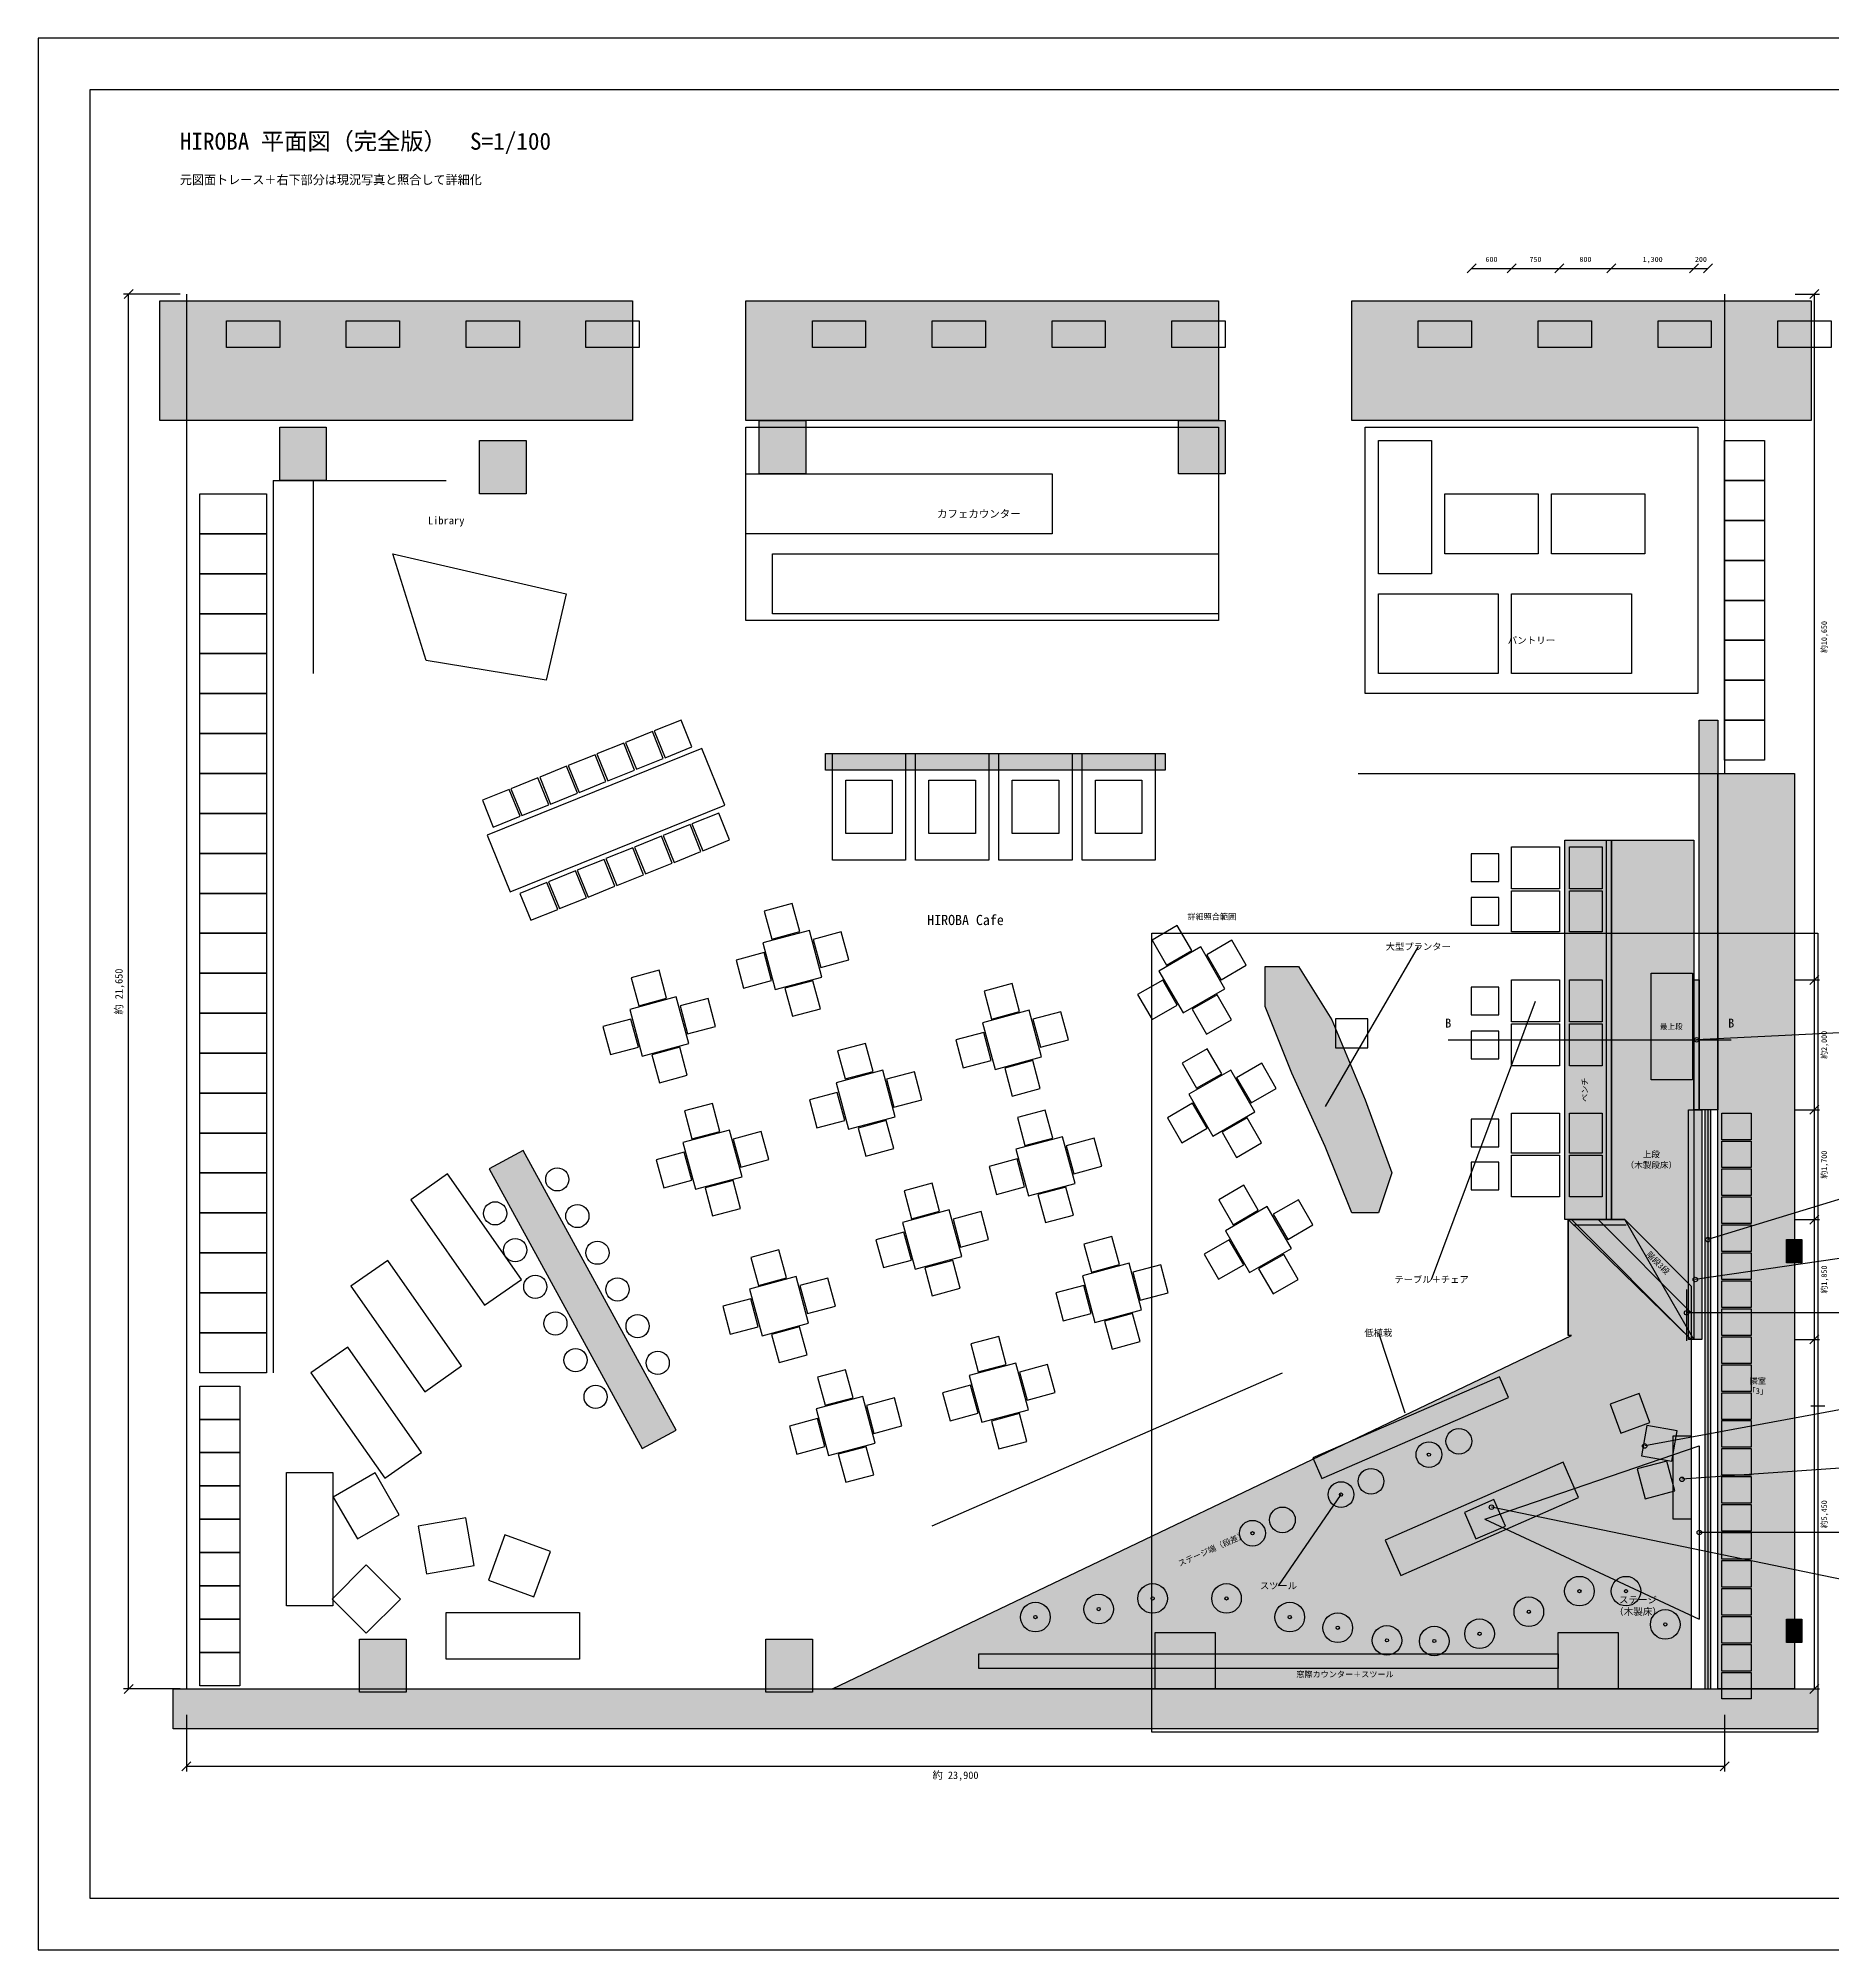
# Model space of a CAD drawing. Header units: millimetres. Extents: x 0 to 87000, y 0 to 29700.
# Drawn here: x 0 to 27881, y 0 to 29700 of the extents above; entities that cross this region are included whole.
import ezdxf
from ezdxf.enums import TextEntityAlignment as Align

# ---------------------------------------------------------------- set-up
doc = ezdxf.new("R2010")
doc.units = ezdxf.units.MM
for name, color, linetype in [('A-CEIL', 9, 'Continuous'), ('A-COLS', 8, 'Continuous'), ('A-DIMS', 2, 'Continuous'), ('A-FILL', 254, 'Continuous'), ('A-FRAME', 7, 'Continuous'), ('A-FURN', 4, 'Continuous'), ('A-GLASS', 1, 'Continuous'), ('A-PLANT', 3, 'Continuous'), ('A-TEXT', 7, 'Continuous'), ('A-WALL', 7, 'Continuous'), ('A-WOOD', 30, 'Continuous')]:
    doc.layers.add(name, color=color, linetype=linetype)
doc.styles.add('JP', font='msgothic.ttc')

msp = doc.modelspace()

# ---------------------------------------------------------------- hatches: boundary and pattern name
at = {"layer": 'A-FILL', "true_color": 0xbdbdbd}
h = msp.add_hatch(color=7, dxfattribs=at)
h.dxf.hatch_style = 1
h.paths.add_polyline_path([(1890, 25621), (9234, 25621), (9234, 23759), (1890, 23759), (1890, 25621)])
h = msp.add_hatch(color=7, dxfattribs=at)
h.dxf.hatch_style = 1
h.paths.add_polyline_path([(10993, 25621), (18338, 25621), (18338, 23759), (10993, 23759), (10993, 25621)])
h = msp.add_hatch(color=7, dxfattribs=at)
h.dxf.hatch_style = 1
h.paths.add_polyline_path([(20407, 25621), (27545, 25621), (27545, 23759), (20407, 23759), (20407, 25621)])
at = {"layer": 'A-FILL', "true_color": 0xa8a8a8}
h = msp.add_hatch(color=7, dxfattribs=at)
h.dxf.hatch_style = 1
h.paths.add_polyline_path([(3752, 23655), (4476, 23655), (4476, 22828), (3752, 22828), (3752, 23655)])
h = msp.add_hatch(color=7, dxfattribs=at)
h.dxf.hatch_style = 1
h.paths.add_polyline_path([(11200, 23759), (11924, 23759), (11924, 22931), (11200, 22931), (11200, 23759)])
h = msp.add_hatch(color=7, dxfattribs=at)
h.dxf.hatch_style = 1
h.paths.add_polyline_path([(17717, 23759), (18441, 23759), (18441, 22931), (17717, 22931), (17717, 23759)])
h = msp.add_hatch(color=7, dxfattribs=at)
h.dxf.hatch_style = 1
h.paths.add_polyline_path([(6855, 23448), (7579, 23448), (7579, 22621), (6855, 22621), (6855, 23448)])
at = {"layer": 'A-FILL', "true_color": 0x9e9e9e}
h = msp.add_hatch(color=7, dxfattribs=at)
h.dxf.hatch_style = 1
h.paths.add_polyline_path([(25807, 19103), (26097, 19103), (26097, 13052), (25807, 13052), (25807, 19103)])
at = {"layer": 'A-FILL', "true_color": 0x000000}
h = msp.add_hatch(color=7, dxfattribs=at)
h.dxf.hatch_style = 1
h.paths.add_polyline_path([(12234, 18586), (17510, 18586), (17510, 18328), (12234, 18328), (12234, 18586)])
at = {"layer": 'A-FILL', "true_color": 0xf4f4f4}
h = msp.add_hatch(color=7, dxfattribs=at)
h.dxf.hatch_style = 1
h.paths.add_polyline_path([(26097, 18276), (27286, 18276), (27286, 4052), (26097, 4052), (26097, 18276)])
at = {"layer": 'A-FILL', "true_color": 0xe9d3ae}
h = msp.add_hatch(color=7, dxfattribs=at)
h.dxf.hatch_style = 1
h.paths.add_polyline_path([(23717, 17241), (24441, 17241), (24441, 11345), (23717, 11345), (23717, 17241)])
at = {"layer": 'A-FILL', "true_color": 0xdcc095}
h = msp.add_hatch(color=7, dxfattribs=at)
h.dxf.hatch_style = 1
h.paths.add_polyline_path([(24441, 17241), (25724, 17241), (25724, 9483), (24648, 11345), (24441, 11345), (24441, 17241)])
at = {"layer": 'A-FILL', "true_color": 0xc0687a}
h = msp.add_hatch(color=7, dxfattribs=at)
h.dxf.hatch_style = 1
h.paths.add_polyline_path([(23790, 17138), (24297, 17138), (24297, 16486), (23790, 16486), (23790, 17138)])
h = msp.add_hatch(color=7, dxfattribs=at)
h.dxf.hatch_style = 1
h.paths.add_polyline_path([(23790, 16455), (24297, 16455), (24297, 15814), (23790, 15814), (23790, 16455)])
at = {"layer": 'A-FILL', "true_color": 0xcfe3c4}
h = msp.add_hatch(color=7, dxfattribs=at)
h.dxf.hatch_style = 1
h.paths.add_polyline_path([(19062, 15276), (19579, 15276), (20097, 14448), (20614, 13207), (21028, 12069), (20821, 11448), (20407, 11448), (19993, 12483), (19476, 13621), (19062, 14655), (19062, 15276)])
at = {"layer": 'A-FILL', "true_color": 0xc9a774}
h = msp.add_hatch(color=7, dxfattribs=at)
h.dxf.hatch_style = 1
h.paths.add_polyline_path([(25062, 15172), (25703, 15172), (25703, 13517), (25062, 13517), (25062, 15172)])
at = {"layer": 'A-FILL', "true_color": 0xc0687a}
h = msp.add_hatch(color=7, dxfattribs=at)
h.dxf.hatch_style = 1
h.paths.add_polyline_path([(23790, 15069), (24297, 15069), (24297, 14417), (23790, 14417), (23790, 15069)])
at = {"layer": 'A-FILL', "true_color": 0x7fb069}
h = msp.add_hatch(color=7, dxfattribs=at)
h.dxf.hatch_style = 1
h.paths.add_polyline_path([(25724, 15069), (25807, 15069), (25807, 13052), (25724, 13052), (25724, 15069)])
at = {"layer": 'A-FILL', "true_color": 0xc0687a}
h = msp.add_hatch(color=7, dxfattribs=at)
h.dxf.hatch_style = 1
h.paths.add_polyline_path([(23790, 14386), (24297, 14386), (24297, 13734), (23790, 13734), (23790, 14386)])
h = msp.add_hatch(color=7, dxfattribs=at)
h.dxf.hatch_style = 1
h.paths.add_polyline_path([(23790, 13000), (24297, 13000), (24297, 12379), (23790, 12379), (23790, 13000)])
at = {"layer": 'A-FILL', "true_color": 0xcfe3c4}
h = msp.add_hatch(color=7, dxfattribs=at)
h.dxf.hatch_style = 1
h.paths.add_polyline_path([(25641, 13052), (25848, 13052), (25848, 9483), (25641, 9483), (25641, 13052)])
at = {"layer": 'A-FILL', "true_color": 0xd6ecff}
h = msp.add_hatch(color=7, dxfattribs=at)
h.dxf.hatch_style = 1
h.paths.add_polyline_path([(25896, 4052), (25986, 4052), (25986, 13052), (25896, 13052), (25896, 4052)])
at = {"layer": 'A-FILL', "true_color": 0xe6e6e6}
h = msp.add_hatch(color=7, dxfattribs=at)
h.dxf.hatch_style = 1
h.paths.add_polyline_path([(7006, 12132), (9385, 7787), (9911, 8075), (7532, 12420), (7006, 12132)])
at = {"layer": 'A-FILL', "true_color": 0xc0687a}
h = msp.add_hatch(color=7, dxfattribs=at)
h.dxf.hatch_style = 1
h.paths.add_polyline_path([(23790, 12348), (24297, 12348), (24297, 11697), (23790, 11697), (23790, 12348)])
at = {"layer": 'A-FILL', "true_color": 0xf1dfbd}
h = msp.add_hatch(color=7, dxfattribs=at)
h.dxf.hatch_style = 1
h.paths.add_polyline_path([(12338, 4052), (23821, 9545), (23769, 9545), (23769, 11345), (25683, 9483), (25683, 4052), (12338, 4052)])
at = {"layer": 'A-FILL', "true_color": 0xdcc095}
h = msp.add_hatch(color=7, dxfattribs=at)
h.dxf.hatch_style = 1
h.paths.add_polyline_path([(23769, 11345), (24648, 11345), (25683, 10310), (25683, 9483), (23769, 11345)])
at = {"layer": 'A-FILL', "true_color": 0x555555}
h = msp.add_hatch(color=7, dxfattribs=at)
h.dxf.hatch_style = 1
h.paths.add_polyline_path([(27162, 11034), (27400, 11034), (27400, 10672), (27162, 10672), (27162, 11034)])
at = {"layer": 'A-FILL', "true_color": 0xcfe3c4}
h = msp.add_hatch(color=7, dxfattribs=at)
h.dxf.hatch_style = 1
h.paths.add_polyline_path([(19944, 7321), (22841, 8583), (22701, 8904), (19804, 7642), (19944, 7321)])
at = {"layer": 'A-FILL', "true_color": 0xe8cfa3}
h = msp.add_hatch(color=7, dxfattribs=at)
h.dxf.hatch_style = 1
h.paths.add_polyline_path([(21169, 5815), (23931, 7025), (23690, 7575), (20928, 6364), (21169, 5815)])
at = {"layer": 'A-FILL', "true_color": 0x555555}
h = msp.add_hatch(color=7, dxfattribs=at)
h.dxf.hatch_style = 1
h.paths.add_polyline_path([(27162, 5138), (27400, 5138), (27400, 4776), (27162, 4776), (27162, 5138)])
at = {"layer": 'A-FILL', "true_color": 0xa8a8a8}
h = msp.add_hatch(color=7, dxfattribs=at)
h.dxf.hatch_style = 1
h.paths.add_polyline_path([(4993, 4828), (5717, 4828), (5717, 4000), (4993, 4000), (4993, 4828)])
h = msp.add_hatch(color=7, dxfattribs=at)
h.dxf.hatch_style = 1
h.paths.add_polyline_path([(11303, 4828), (12028, 4828), (12028, 4000), (11303, 4000), (11303, 4828)])
h = msp.add_hatch(color=7, dxfattribs=at)
h.dxf.hatch_style = 1
h.paths.add_polyline_path([(17355, 4931), (18286, 4931), (18286, 4052), (17355, 4052), (17355, 4931)])
h = msp.add_hatch(color=7, dxfattribs=at)
h.dxf.hatch_style = 1
h.paths.add_polyline_path([(23614, 4931), (24545, 4931), (24545, 4052), (23614, 4052), (23614, 4931)])
at = {"layer": 'A-FILL', "true_color": 0xe7e7e7}
h = msp.add_hatch(color=7, dxfattribs=at)
h.dxf.hatch_style = 1
h.paths.add_polyline_path([(14614, 4600), (23614, 4600), (23614, 4372), (14614, 4372), (14614, 4600)])
at = {"layer": 'A-FILL', "true_color": 0x222222}
h = msp.add_hatch(color=7, dxfattribs=at)
h.dxf.hatch_style = 1
h.paths.add_polyline_path([(2097, 4052), (27648, 4052), (27648, 3431), (2097, 3431), (2097, 4052)])

# ---------------------------------------------------------------- linework, layer by layer
at = {"layer": 'A-CEIL'}
for points in [[(5510, 21690), (8200, 21069), (7890, 19724), (6028, 20034), (5510, 21690)], [(20157, 14016), (20657, 14016), (20657, 14466), (20157, 14466), (20157, 14016)], [(22337, 6383), (22795, 6584), (22615, 6996), (22157, 6795), (22337, 6383)]]:
    msp.add_lwpolyline(points, close=True, dxfattribs=at)
for points in [[(22476, 6690), (25807, 7828)], [(25807, 7828), (25807, 5138)], [(22476, 6690), (25807, 5138)]]:
    msp.add_lwpolyline(points, dxfattribs=at)
at = {"layer": 'A-COLS'}
for points in [[(3752, 23655), (4476, 23655), (4476, 22828), (3752, 22828), (3752, 23655)], [(11200, 23759), (11924, 23759), (11924, 22931), (11200, 22931), (11200, 23759)], [(17717, 23759), (18441, 23759), (18441, 22931), (17717, 22931), (17717, 23759)], [(6855, 23448), (7579, 23448), (7579, 22621), (6855, 22621), (6855, 23448)], [(4993, 4828), (5717, 4828), (5717, 4000), (4993, 4000), (4993, 4828)], [(11303, 4828), (12028, 4828), (12028, 4000), (11303, 4000), (11303, 4828)], [(17355, 4931), (18286, 4931), (18286, 4052), (17355, 4052), (17355, 4931)], [(23614, 4931), (24545, 4931), (24545, 4052), (23614, 4052), (23614, 4931)]]:
    msp.add_lwpolyline(points, close=True, dxfattribs=at)
at = {"layer": 'A-DIMS'}
for points in [[(22199, 26054), (22339, 26194)], [(22820, 26054), (22960, 26194)], [(22820, 26054), (22960, 26194)], [(23564, 26054), (23704, 26194)], [(23564, 26054), (23704, 26194)], [(24371, 26054), (24511, 26194)], [(24371, 26054), (24511, 26194)], [(25654, 26054), (25794, 26194)], [(25654, 26054), (25794, 26194)], [(25871, 26054), (26011, 26194)], [(22269, 26124), (22890, 26124)], [(22890, 26124), (23634, 26124)], [(23634, 26124), (24441, 26124)], [(24441, 26124), (25724, 26124)], [(25724, 26124), (25941, 26124)], [(2203, 25724), (1323, 25724)], [(1333, 25654), (1473, 25794)], [(1403, 4052), (1403, 25724)], [(27297, 25724), (27677, 25724)], [(27527, 25654), (27667, 25794)], [(27597, 15069), (27597, 25724)], [(27297, 15069), (27677, 15069)], [(27297, 15069), (27677, 15069)], [(27527, 14999), (27667, 15139)], [(27527, 14999), (27667, 15139)], [(27597, 13052), (27597, 15069)], [(21907, 14138), (26303, 14138)], [(27527, 12982), (27667, 13122)], [(27527, 12982), (27667, 13122)], [(27297, 13052), (27677, 13052)], [(27297, 13052), (27677, 13052)], [(27597, 11345), (27597, 13052)], [(27297, 11345), (27677, 11345)], [(27297, 11345), (27677, 11345)], [(27527, 11275), (27667, 11415)], [(27527, 11275), (27667, 11415)], [(27597, 9483), (27597, 11345)], [(27527, 9413), (27667, 9553)], [(27527, 9413), (27667, 9553)], [(27297, 9483), (27677, 9483)], [(27297, 9483), (27677, 9483)], [(27597, 4052), (27597, 9483)], [(2203, 4052), (1323, 4052)], [(1333, 3982), (1473, 4122)], [(27297, 4052), (27677, 4052)], [(27527, 3982), (27667, 4122)], [(2303, 3652), (2303, 2772)], [(26200, 3652), (26200, 2772)], [(2233, 2782), (2373, 2922)], [(2303, 2852), (26200, 2852)], [(26130, 2782), (26270, 2922)]]:
    msp.add_lwpolyline(points, dxfattribs=at)
at = {"layer": 'A-FRAME'}
msp.add_lwpolyline([(17303, 15793), (27648, 15793), (27648, 3379), (17303, 3379), (17303, 15793)], close=True, dxfattribs=at)
at = {"layer": 'A-FURN'}
for points in [[(0, 0), (42000, 0), (42000, 29700), (0, 29700), (0, 0)], [(800, 800), (41200, 800), (41200, 28900), (800, 28900), (800, 800)], [(1890, 25621), (9234, 25621), (9234, 23759), (1890, 23759), (1890, 25621)], [(10993, 25621), (18338, 25621), (18338, 23759), (10993, 23759), (10993, 25621)], [(20407, 25621), (27545, 25621), (27545, 23759), (20407, 23759), (20407, 25621)], [(2924, 25310), (3752, 25310), (3752, 24897), (2924, 24897), (2924, 25310)], [(4786, 25310), (5614, 25310), (5614, 24897), (4786, 24897), (4786, 25310)], [(6648, 25310), (7476, 25310), (7476, 24897), (6648, 24897), (6648, 25310)], [(8510, 25310), (9338, 25310), (9338, 24897), (8510, 24897), (8510, 25310)], [(12028, 25310), (12855, 25310), (12855, 24897), (12028, 24897), (12028, 25310)], [(13890, 25310), (14717, 25310), (14717, 24897), (13890, 24897), (13890, 25310)], [(15752, 25310), (16579, 25310), (16579, 24897), (15752, 24897), (15752, 25310)], [(17614, 25310), (18441, 25310), (18441, 24897), (17614, 24897), (17614, 25310)], [(21441, 25310), (22269, 25310), (22269, 24897), (21441, 24897), (21441, 25310)], [(23303, 25310), (24131, 25310), (24131, 24897), (23303, 24897), (23303, 25310)], [(25166, 25310), (25993, 25310), (25993, 24897), (25166, 24897), (25166, 25310)], [(27028, 25310), (27855, 25310), (27855, 24897), (27028, 24897), (27028, 25310)], [(10993, 23655), (18338, 23655), (18338, 20655), (10993, 20655), (10993, 23655)], [(20614, 23655), (25786, 23655), (25786, 19517), (20614, 19517), (20614, 23655)], [(20821, 23448), (21648, 23448), (21648, 21379), (20821, 21379), (20821, 23448)], [(26200, 23448), (26821, 23448), (26821, 22828), (26200, 22828), (26200, 23448)], [(10993, 22931), (15752, 22931), (15752, 22000), (10993, 22000), (10993, 22931)], [(2510, 22621), (3545, 22621), (3545, 22000), (2510, 22000), (2510, 22621)], [(21855, 22621), (23303, 22621), (23303, 21690), (21855, 21690), (21855, 22621)], [(23510, 22621), (24959, 22621), (24959, 21690), (23510, 21690), (23510, 22621)], [(26200, 22828), (26821, 22828), (26821, 22207), (26200, 22207), (26200, 22828)], [(2510, 22000), (3545, 22000), (3545, 21379), (2510, 21379), (2510, 22000)], [(26200, 22207), (26821, 22207), (26821, 21586), (26200, 21586), (26200, 22207)], [(11407, 21690), (18338, 21690), (18338, 20759), (11407, 20759), (11407, 21690)], [(26200, 21586), (26821, 21586), (26821, 20966), (26200, 20966), (26200, 21586)], [(2510, 21379), (3545, 21379), (3545, 20759), (2510, 20759), (2510, 21379)], [(20821, 21069), (22683, 21069), (22683, 19828), (20821, 19828), (20821, 21069)], [(22890, 21069), (24752, 21069), (24752, 19828), (22890, 19828), (22890, 21069)], [(26200, 20966), (26821, 20966), (26821, 20345), (26200, 20345), (26200, 20966)], [(2510, 20759), (3545, 20759), (3545, 20138), (2510, 20138), (2510, 20759)], [(26200, 20345), (26821, 20345), (26821, 19724), (26200, 19724), (26200, 20345)], [(2510, 20138), (3545, 20138), (3545, 19517), (2510, 19517), (2510, 20138)], [(26200, 19724), (26821, 19724), (26821, 19103), (26200, 19103), (26200, 19724)], [(2510, 19517), (3545, 19517), (3545, 18897), (2510, 18897), (2510, 19517)], [(9739, 18521), (10157, 18690), (9988, 19107), (9571, 18939), (9739, 18521)], [(26200, 19103), (26821, 19103), (26821, 18483), (26200, 18483), (26200, 19103)], [(2510, 18897), (3545, 18897), (3545, 18276), (2510, 18276), (2510, 18897)], [(8849, 18162), (9266, 18330), (9098, 18748), (8681, 18579), (8849, 18162)], [(9294, 18342), (9711, 18510), (9543, 18927), (9126, 18759), (9294, 18342)], [(7330, 16437), (10668, 17786), (10312, 18666), (6974, 17318), (7330, 16437)], [(8404, 17982), (8821, 18151), (8653, 18568), (8236, 18399), (8404, 17982)], [(12234, 18586), (17510, 18586), (17510, 18328), (12234, 18328), (12234, 18586)], [(12338, 18586), (13476, 18586), (13476, 16931), (12338, 16931), (12338, 18586)], [(13631, 18586), (14769, 18586), (14769, 16931), (13631, 16931), (13631, 18586)], [(14924, 18586), (16062, 18586), (16062, 16931), (14924, 16931), (14924, 18586)], [(16217, 18586), (17355, 18586), (17355, 16931), (16217, 16931), (16217, 18586)], [(2510, 18276), (3545, 18276), (3545, 17655), (2510, 17655), (2510, 18276)], [(7514, 17622), (7931, 17791), (7763, 18208), (7345, 18040), (7514, 17622)], [(7959, 17802), (8376, 17971), (8208, 18388), (7791, 18219), (7959, 17802)], [(12545, 18172), (13269, 18172), (13269, 17345), (12545, 17345), (12545, 18172)], [(13838, 18172), (14562, 18172), (14562, 17345), (13838, 17345), (13838, 18172)], [(15131, 18172), (15855, 18172), (15855, 17345), (15131, 17345), (15131, 18172)], [(16424, 18172), (17148, 18172), (17148, 17345), (16424, 17345), (16424, 18172)], [(26097, 18276), (27286, 18276), (27286, 4052), (26097, 4052), (26097, 18276)], [(7069, 17443), (7486, 17611), (7318, 18028), (6900, 17860), (7069, 17443)], [(2510, 17655), (3545, 17655), (3545, 17034), (2510, 17034), (2510, 17655)], [(10324, 17075), (10741, 17244), (10572, 17661), (10155, 17492), (10324, 17075)], [(9434, 16715), (9851, 16884), (9682, 17301), (9265, 17133), (9434, 16715)], [(9879, 16895), (10296, 17064), (10127, 17481), (9710, 17312), (9879, 16895)], [(23717, 17241), (24441, 17241), (24441, 11345), (23717, 11345), (23717, 17241)], [(2510, 17034), (3545, 17034), (3545, 16414), (2510, 16414), (2510, 17034)], [(8544, 16356), (8961, 16524), (8792, 16942), (8375, 16773), (8544, 16356)], [(8989, 16536), (9406, 16704), (9237, 17121), (8820, 16953), (8989, 16536)], [(22261, 16597), (22691, 16597), (22691, 17027), (22261, 17027), (22261, 16597)], [(22890, 17138), (23634, 17138), (23634, 16486), (22890, 16486), (22890, 17138)], [(23790, 17138), (24297, 17138), (24297, 16486), (23790, 16486), (23790, 17138)], [(8098, 16176), (8516, 16345), (8347, 16762), (7930, 16593), (8098, 16176)], [(2510, 16414), (3545, 16414), (3545, 15793), (2510, 15793), (2510, 16414)], [(7653, 15996), (8071, 16165), (7902, 16582), (7485, 16413), (7653, 15996)], [(22261, 15919), (22691, 15919), (22691, 16349), (22261, 16349), (22261, 15919)], [(22890, 16455), (23634, 16455), (23634, 15814), (22890, 15814), (22890, 16455)], [(23790, 16455), (24297, 16455), (24297, 15814), (23790, 15814), (23790, 16455)], [(11832, 15819), (11716, 16254), (11281, 16137), (11398, 15703), (11832, 15819)], [(2510, 15793), (3545, 15793), (3545, 15172), (2510, 15172), (2510, 15793)], [(11452, 14920), (12177, 15114), (11982, 15839), (11258, 15644), (11452, 14920)], [(12157, 15264), (12592, 15381), (12475, 15815), (12041, 15699), (12157, 15264)], [(17921, 15524), (17696, 15913), (17307, 15688), (17532, 15299), (17921, 15524)], [(11277, 15494), (10843, 15378), (10959, 14943), (11394, 15060), (11277, 15494)], [(17787, 14557), (18436, 14932), (18061, 15581), (17412, 15206), (17787, 14557)], [(18379, 15072), (18768, 15297), (18543, 15686), (18154, 15461), (18379, 15072)], [(2510, 15172), (3545, 15172), (3545, 14552), (2510, 14552), (2510, 15172)], [(9763, 14785), (9647, 15219), (9212, 15103), (9329, 14668), (9763, 14785)], [(11602, 14940), (11719, 14505), (12153, 14621), (12037, 15056), (11602, 14940)], [(15246, 14578), (15130, 15012), (14695, 14896), (14811, 14461), (15246, 14578)], [(17470, 15066), (17080, 14841), (17305, 14452), (17695, 14677), (17470, 15066)], [(22261, 14528), (22691, 14528), (22691, 14958), (22261, 14958), (22261, 14528)], [(22890, 15069), (23634, 15069), (23634, 14417), (22890, 14417), (22890, 15069)], [(23790, 15069), (24297, 15069), (24297, 14417), (23790, 14417), (23790, 15069)], [(9383, 13886), (10108, 14080), (9913, 14804), (9189, 14610), (9383, 13886)], [(10088, 14230), (10523, 14346), (10406, 14781), (9972, 14664), (10088, 14230)], [(14866, 13679), (15590, 13873), (15396, 14597), (14672, 14403), (14866, 13679)], [(15571, 14023), (16005, 14139), (15889, 14574), (15454, 14457), (15571, 14023)], [(17927, 14614), (18152, 14225), (18541, 14450), (18316, 14839), (17927, 14614)], [(2510, 14552), (3545, 14552), (3545, 13931), (2510, 13931), (2510, 14552)], [(9209, 14460), (8774, 14343), (8890, 13909), (9325, 14025), (9209, 14460)], [(22261, 13845), (22691, 13845), (22691, 14275), (22261, 14275), (22261, 13845)], [(22890, 14386), (23634, 14386), (23634, 13734), (22890, 13734), (22890, 14386)], [(23790, 14386), (24297, 14386), (24297, 13734), (23790, 13734), (23790, 14386)], [(9533, 13905), (9650, 13470), (10084, 13587), (9968, 14022), (9533, 13905)], [(12970, 13647), (12854, 14081), (12419, 13965), (12536, 13530), (12970, 13647)], [(14691, 14253), (14257, 14137), (14373, 13702), (14808, 13818), (14691, 14253)], [(18387, 13610), (18162, 13999), (17772, 13774), (17997, 13385), (18387, 13610)], [(2510, 13931), (3545, 13931), (3545, 13310), (2510, 13310), (2510, 13931)], [(12590, 12748), (13314, 12942), (13120, 13666), (12396, 13472), (12590, 12748)], [(15016, 13698), (15132, 13263), (15567, 13380), (15451, 13815), (15016, 13698)], [(18252, 12643), (18902, 13018), (18527, 13667), (17877, 13292), (18252, 12643)], [(18844, 13158), (19234, 13383), (19009, 13773), (18619, 13548), (18844, 13158)], [(13295, 13092), (13730, 13208), (13613, 13643), (13178, 13526), (13295, 13092)], [(2510, 13310), (3545, 13310), (3545, 12690), (2510, 12690), (2510, 13310)], [(10591, 12716), (10474, 13150), (10040, 13034), (10156, 12599), (10591, 12716)], [(12415, 13322), (11981, 13206), (12097, 12771), (12532, 12887), (12415, 13322)], [(17935, 13153), (17545, 12928), (17770, 12538), (18160, 12763), (17935, 13153)], [(12740, 12767), (12857, 12332), (13291, 12449), (13175, 12884), (12740, 12767)], [(15763, 12612), (15647, 13047), (15212, 12930), (15329, 12496), (15763, 12612)], [(18392, 12701), (18617, 12311), (19007, 12536), (18782, 12926), (18392, 12701)], [(22261, 12475), (22691, 12475), (22691, 12905), (22261, 12905), (22261, 12475)], [(22890, 13000), (23634, 13000), (23634, 12379), (22890, 12379), (22890, 13000)], [(23790, 13000), (24297, 13000), (24297, 12379), (23790, 12379), (23790, 13000)], [(26159, 13000), (26614, 13000), (26614, 12586), (26159, 12586), (26159, 13000)], [(2510, 12690), (3545, 12690), (3545, 12069), (2510, 12069), (2510, 12690)], [(10211, 11817), (10935, 12011), (10741, 12735), (10017, 12541), (10211, 11817)], [(10916, 12161), (11350, 12277), (11234, 12712), (10799, 12595), (10916, 12161)], [(15383, 11713), (16108, 11907), (15913, 12632), (15189, 12438), (15383, 11713)], [(16088, 12057), (16523, 12174), (16406, 12608), (15972, 12492), (16088, 12057)], [(26159, 12566), (26614, 12566), (26614, 12152), (26159, 12152), (26159, 12566)], [(7006, 12132), (9385, 7787), (9911, 8075), (7532, 12420), (7006, 12132)], [(10036, 12391), (9601, 12274), (9718, 11840), (10153, 11956), (10036, 12391)], [(15209, 12288), (14774, 12171), (14890, 11736), (15325, 11853), (15209, 12288)], [(22261, 11807), (22691, 11807), (22691, 12237), (22261, 12237), (22261, 11807)], [(22890, 12348), (23634, 12348), (23634, 11697), (22890, 11697), (22890, 12348)], [(23790, 12348), (24297, 12348), (24297, 11697), (23790, 11697), (23790, 12348)], [(2510, 12069), (3545, 12069), (3545, 11448), (2510, 11448), (2510, 12069)], [(5788, 11653), (6935, 10015), (7509, 10416), (6361, 12054), (5788, 11653)], [(10361, 11836), (10477, 11401), (10912, 11518), (10795, 11953), (10361, 11836)], [(14005, 11474), (13888, 11909), (13454, 11792), (13570, 11358), (14005, 11474)], [(26159, 12131), (26614, 12131), (26614, 11717), (26159, 11717), (26159, 12131)], [(15533, 11733), (15650, 11298), (16084, 11414), (15968, 11849), (15533, 11733)], [(18956, 11489), (18731, 11879), (18341, 11654), (18566, 11264), (18956, 11489)], [(19413, 11037), (19803, 11262), (19578, 11652), (19188, 11427), (19413, 11037)], [(26159, 11697), (26614, 11697), (26614, 11283), (26159, 11283), (26159, 11697)], [(2510, 11448), (3545, 11448), (3545, 10828), (2510, 10828), (2510, 11448)], [(12338, 4052), (23821, 9545), (23769, 9545), (23769, 11345), (25683, 9483), (25683, 4052), (12338, 4052)], [(13624, 10575), (14349, 10769), (14155, 11494), (13430, 11300), (13624, 10575)], [(14329, 10919), (14764, 11036), (14648, 11471), (14213, 11354), (14329, 10919)], [(18821, 10522), (19471, 10897), (19096, 11547), (18446, 11172), (18821, 10522)], [(23769, 11345), (24648, 11345), (25683, 10310), (25683, 9483), (23769, 11345)], [(13450, 11150), (13015, 11033), (13132, 10598), (13566, 10715), (13450, 11150)], [(16798, 10647), (16681, 11081), (16247, 10965), (16363, 10530), (16798, 10647)], [(18504, 11032), (18114, 10807), (18339, 10417), (18729, 10642), (18504, 11032)], [(26159, 11262), (26614, 11262), (26614, 10848), (26159, 10848), (26159, 11262)], [(27162, 11034), (27400, 11034), (27400, 10672), (27162, 10672), (27162, 11034)], [(2510, 10828), (3545, 10828), (3545, 10207), (2510, 10207), (2510, 10828)], [(4857, 10308), (6004, 8670), (6578, 9071), (5430, 10710), (4857, 10308)], [(11625, 10440), (11509, 10874), (11074, 10758), (11191, 10323), (11625, 10440)], [(13775, 10595), (13891, 10160), (14326, 10277), (14209, 10711), (13775, 10595)], [(18961, 10580), (19186, 10190), (19576, 10415), (19351, 10805), (18961, 10580)], [(26159, 10828), (26614, 10828), (26614, 10414), (26159, 10414), (26159, 10828)], [(11245, 9541), (11970, 9735), (11776, 10459), (11051, 10265), (11245, 9541)], [(11950, 9885), (12385, 10001), (12268, 10436), (11834, 10320), (11950, 9885)], [(16418, 9748), (17142, 9942), (16948, 10666), (16223, 10472), (16418, 9748)], [(17123, 10092), (17557, 10208), (17441, 10643), (17006, 10526), (17123, 10092)], [(2510, 10207), (3545, 10207), (3545, 9586), (2510, 9586), (2510, 10207)], [(11071, 10115), (10636, 9999), (10752, 9564), (11187, 9680), (11071, 10115)], [(16243, 10322), (15808, 10206), (15925, 9771), (16359, 9887), (16243, 10322)], [(26159, 10393), (26614, 10393), (26614, 9979), (26159, 9979), (26159, 10393)], [(16568, 9767), (16684, 9332), (17119, 9449), (17002, 9884), (16568, 9767)], [(26159, 9959), (26614, 9959), (26614, 9545), (26159, 9545), (26159, 9959)], [(2510, 9586), (3545, 9586), (3545, 8966), (2510, 8966), (2510, 9586)], [(11395, 9560), (11512, 9126), (11946, 9242), (11830, 9677), (11395, 9560)], [(15039, 9095), (14923, 9530), (14488, 9413), (14605, 8978), (15039, 9095)], [(26159, 9524), (26614, 9524), (26614, 9110), (26159, 9110), (26159, 9524)], [(4236, 8963), (5383, 7325), (5957, 7726), (4810, 9365), (4236, 8963)], [(12660, 8578), (12543, 9012), (12109, 8896), (12225, 8461), (12660, 8578)], [(14659, 8196), (15383, 8390), (15189, 9114), (14465, 8920), (14659, 8196)], [(15364, 8540), (15799, 8657), (15682, 9091), (15247, 8975), (15364, 8540)], [(26159, 9090), (26614, 9090), (26614, 8676), (26159, 8676), (26159, 9090)], [(2510, 8759), (3131, 8759), (3131, 8241), (2510, 8241), (2510, 8759)], [(14484, 8770), (14050, 8654), (14166, 8219), (14601, 8336), (14484, 8770)], [(24588, 8027), (25039, 8191), (24874, 8642), (24423, 8478), (24588, 8027)], [(26159, 8655), (26614, 8655), (26614, 8241), (26159, 8241), (26159, 8655)], [(12280, 7679), (13004, 7873), (12810, 8597), (12086, 8403), (12280, 7679)], [(12985, 8023), (13419, 8139), (13303, 8574), (12868, 8457), (12985, 8023)], [(14809, 8215), (14926, 7781), (15360, 7897), (15244, 8332), (14809, 8215)], [(2510, 8241), (3131, 8241), (3131, 7724), (2510, 7724), (2510, 8241)], [(12105, 8253), (11670, 8137), (11787, 7702), (12222, 7818), (12105, 8253)], [(24908, 7674), (25381, 7591), (25464, 8064), (24992, 8147), (24908, 7674)], [(26159, 8221), (26614, 8221), (26614, 7807), (26159, 7807), (26159, 8221)], [(2510, 7724), (3131, 7724), (3131, 7207), (2510, 7207), (2510, 7724)], [(12430, 7698), (12546, 7263), (12981, 7380), (12864, 7815), (12430, 7698)], [(25403, 7983), (25683, 7983), (25683, 6690), (25403, 6690), (25403, 7983)], [(26159, 7786), (26614, 7786), (26614, 7372), (26159, 7372), (26159, 7786)], [(24965, 7006), (25428, 7130), (25304, 7594), (24841, 7470), (24965, 7006)], [(2510, 7207), (3131, 7207), (3131, 6690), (2510, 6690), (2510, 7207)], [(3855, 7414), (4579, 7414), (4579, 5345), (3855, 5345), (3855, 7414)], [(4959, 6384), (5609, 6759), (5234, 7409), (4584, 7034), (4959, 6384)], [(26159, 7352), (26614, 7352), (26614, 6938), (26159, 6938), (26159, 7352)], [(26159, 6917), (26614, 6917), (26614, 6503), (26159, 6503), (26159, 6917)], [(2510, 6690), (3131, 6690), (3131, 6172), (2510, 6172), (2510, 6690)], [(6034, 5841), (6772, 5972), (6642, 6710), (5904, 6580), (6034, 5841)], [(6995, 5741), (7700, 5485), (7957, 6190), (7252, 6446), (6995, 5741)], [(26159, 6483), (26614, 6483), (26614, 6069), (26159, 6069), (26159, 6483)], [(2510, 6172), (3131, 6172), (3131, 5655), (2510, 5655), (2510, 6172)], [(5097, 4918), (5627, 5448), (5097, 5979), (4566, 5448), (5097, 4918)], [(26159, 6048), (26614, 6048), (26614, 5634), (26159, 5634), (26159, 6048)], [(2510, 5655), (3131, 5655), (3131, 5138), (2510, 5138), (2510, 5655)], [(26159, 5614), (26614, 5614), (26614, 5200), (26159, 5200), (26159, 5614)], [(2510, 5138), (3131, 5138), (3131, 4621), (2510, 4621), (2510, 5138)], [(6338, 5241), (8407, 5241), (8407, 4517), (6338, 4517), (6338, 5241)], [(26159, 5179), (26614, 5179), (26614, 4766), (26159, 4766), (26159, 5179)], [(27162, 5138), (27400, 5138), (27400, 4776), (27162, 4776), (27162, 5138)], [(2510, 4621), (3131, 4621), (3131, 4103), (2510, 4103), (2510, 4621)], [(14614, 4600), (23614, 4600), (23614, 4372), (14614, 4372), (14614, 4600)], [(26159, 4745), (26614, 4745), (26614, 4331), (26159, 4331), (26159, 4745)], [(26159, 4310), (26614, 4310), (26614, 3897), (26159, 3897), (26159, 4310)], [(2097, 4052), (27648, 4052), (27648, 3431), (2097, 3431), (2097, 4052)]]:
    msp.add_lwpolyline(points, close=True, dxfattribs=at)
for points in [[(3648, 22828), (3648, 8966)], [(3648, 22828), (6338, 22828)], [(4269, 22828), (4269, 19828)], [(20510, 18276), (27286, 18276)], [(27286, 18276), (27286, 4052)], [(23852, 11262), (24669, 11262)], [(25610, 10259), (25610, 9462)]]:
    msp.add_lwpolyline(points, dxfattribs=at)
for centre, radius in [((8064, 11970), 180), ((7099, 11442), 180), ((8376, 11400), 180), ((7411, 10871), 180), ((8688, 10830), 180), ((7723, 10301), 180), ((9000, 10260), 180), ((8035, 9731), 180), ((9312, 9689), 180), ((25610, 9897), 35), ((8348, 9161), 180), ((9625, 9119), 180), ((8660, 8591), 180), ((22072, 7900), 200), ((21607, 7693), 200), ((24959, 7828), 35), ((20707, 7279), 200), ((21607, 7693), 25), ((20241, 7072), 200), ((25538, 7310), 35), ((19331, 6679), 200), ((20241, 7072), 25), ((22579, 6876), 35), ((18866, 6472), 200), ((18866, 6472), 25), ((25807, 6483), 35), ((17314, 5459), 230), ((18462, 5459), 230), ((23945, 5572), 230), ((24669, 5572), 230), ((15493, 5169), 230), ((16476, 5293), 230), ((17314, 5459), 25), ((18462, 5459), 25), ((19445, 5169), 230), ((23159, 5252), 230), ((23945, 5572), 25), ((24669, 5572), 25), ((15493, 5169), 25), ((16476, 5293), 25), ((19445, 5169), 25), ((20190, 5003), 230), ((22393, 4910), 230), ((23159, 5252), 25), ((25279, 5055), 230), ((25279, 5055), 25), ((20190, 5003), 25), ((20955, 4807), 230), ((20955, 4807), 25), ((21690, 4797), 230), ((21690, 4797), 25), ((22393, 4910), 25)]:
    msp.add_circle(centre, radius, dxfattribs=at)
at = {"layer": 'A-GLASS'}
msp.add_lwpolyline([(25896, 4052), (25986, 4052), (25986, 13052), (25896, 13052), (25896, 4052)], close=True, dxfattribs=at)
msp.add_lwpolyline([(25941, 13052), (25941, 4052)], dxfattribs=at)
msp.add_circle((25941, 11034), 35, dxfattribs=at)
at = {"layer": 'A-PLANT'}
for points in [[(19062, 15276), (19579, 15276), (20097, 14448), (20614, 13207), (21028, 12069), (20821, 11448), (20407, 11448), (19993, 12483), (19476, 13621), (19062, 14655), (19062, 15276)], [(25724, 15069), (25807, 15069), (25807, 13052), (25724, 13052), (25724, 15069)], [(25641, 13052), (25848, 13052), (25848, 9483), (25641, 9483), (25641, 13052)], [(19944, 7321), (22841, 8583), (22701, 8904), (19804, 7642), (19944, 7321)]]:
    msp.add_lwpolyline(points, close=True, dxfattribs=at)
for centre in [(25766, 14138), (25745, 10414)]:
    msp.add_circle(centre, 35, dxfattribs=at)
at = {"layer": 'A-TEXT'}
for p, q in [((21441, 15586), (19993, 13103)), ((21648, 10414), (23262, 14738)), ((30000, 14345), (25766, 14138)), ((30000, 12276), (25941, 11034)), ((30000, 11034), (25745, 10414)), ((30000, 9897), (25610, 9897)), ((20821, 9586), (21234, 8345)), ((30000, 8759), (24959, 7828)), ((27760, 8448), (27540, 8448)), ((30000, 7621), (25538, 7310)), ((19269, 5655), (20241, 7072)), ((30000, 5345), (22579, 6876)), ((30000, 6483), (25807, 6483))]:
    msp.add_line(p, q, dxfattribs=at)
at = {"layer": 'A-WALL'}
for points in [[(2303, 25724), (2303, 4052)], [(26200, 25724), (26200, 18276)], [(13890, 6586), (19331, 8966)]]:
    msp.add_lwpolyline(points, dxfattribs=at)
msp.add_lwpolyline([(25807, 19103), (26097, 19103), (26097, 13052), (25807, 13052), (25807, 19103)], close=True, dxfattribs=at)
at = {"layer": 'A-WOOD'}
for points in [[(24359, 17241), (24359, 11345)], [(23769, 11345), (23769, 9545)], [(23821, 11345), (25683, 9483)], [(24234, 11345), (25683, 9897)], [(24648, 11345), (25683, 10310)], [(12338, 4052), (23821, 9545)]]:
    msp.add_lwpolyline(points, dxfattribs=at)
for points in [[(24441, 17241), (25724, 17241), (25724, 9483), (24648, 11345), (24441, 11345), (24441, 17241)], [(25062, 15172), (25703, 15172), (25703, 13517), (25062, 13517), (25062, 15172)], [(21169, 5815), (23931, 7025), (23690, 7575), (20928, 6364), (21169, 5815)]]:
    msp.add_lwpolyline(points, close=True, dxfattribs=at)

# ---------------------------------------------------------------- texts
at = {"layer": 'A-TEXT', "style": 'JP'}
for s, height, p in [('HIROBA 平面図（完全版）\u3000S=1/100', 264.58, (2200, 28100)), ('元図面トレース＋右下部分は現況写真と照合して詳細化', 137.58, (2200, 27500))]:
    msp.add_text(s, height=height, dxfattribs=at).set_placement(p, align=Align.MIDDLE_LEFT)
for s, height, p in [('600', 79.4, (22579, 26264)), ('750', 79.4, (23262, 26264)), ('800', 79.4, (24038, 26264)), ('1,300', 79.4, (25083, 26264)), ('200', 79.4, (25833, 26264)), ('カフェカウンター', 119.1, (14614, 22310)), ('Library', 119.1, (6338, 22207)), ('パントリー', 105.8, (23200, 20345)), ('HIROBA Cafe', 158.75, (14407, 16000)), ('詳細照合範囲', 90, (18234, 16052)), ('大型プランター', 103.2, (21441, 15586)), ('B', 138, (21907, 14398)), ('最上段', 84.7, (25372, 14345)), ('B', 138, (26303, 14398)), ('（木製段床）', 95.2, (25062, 12193)), ('上段', 95.2, (25062, 12358)), ('テーブル＋チェア', 103.2, (21648, 10414)), ('低植栽', 103.2, (20821, 9586)), ('隣室', 90, (26717, 8837)), ('「3」', 90, (26717, 8681)), ('スツール', 103.2, (19269, 5655)), ('ステージ', 105.8, (24855, 5437)), ('（木製床）', 105.8, (24855, 5253)), ('窓際カウンター＋スツール', 89.96, (20303, 4279)), ('約 23,900', 116.4, (14252, 2712))]:
    msp.add_text(s, height=height, dxfattribs=at).set_placement(p, align=Align.MIDDLE_CENTER)
for s, height, rotation, p in [('約10,650', 87.3, 90, (27747, 20397)), ('約 21,650', 116.4, 90, (1253, 14888)), ('約2,000', 87.3, 90, (27747, 14060)), ('ベンチ', 90, 90, (24028, 13362)), ('約1,700', 87.3, 90, (27747, 12198)), ('階段3段', 90, 315, (25166, 10672)), ('約1,850', 87.3, 90, (27747, 10414)), ('約5,450', 87.3, 90, (27747, 6767)), ('ステージ端（段差）', 90, 24, (18234, 6224))]:
    msp.add_text(s, height=height, rotation=rotation, dxfattribs=at).set_placement(p, align=Align.MIDDLE_CENTER)

doc.saveas('drawing.dxf')
